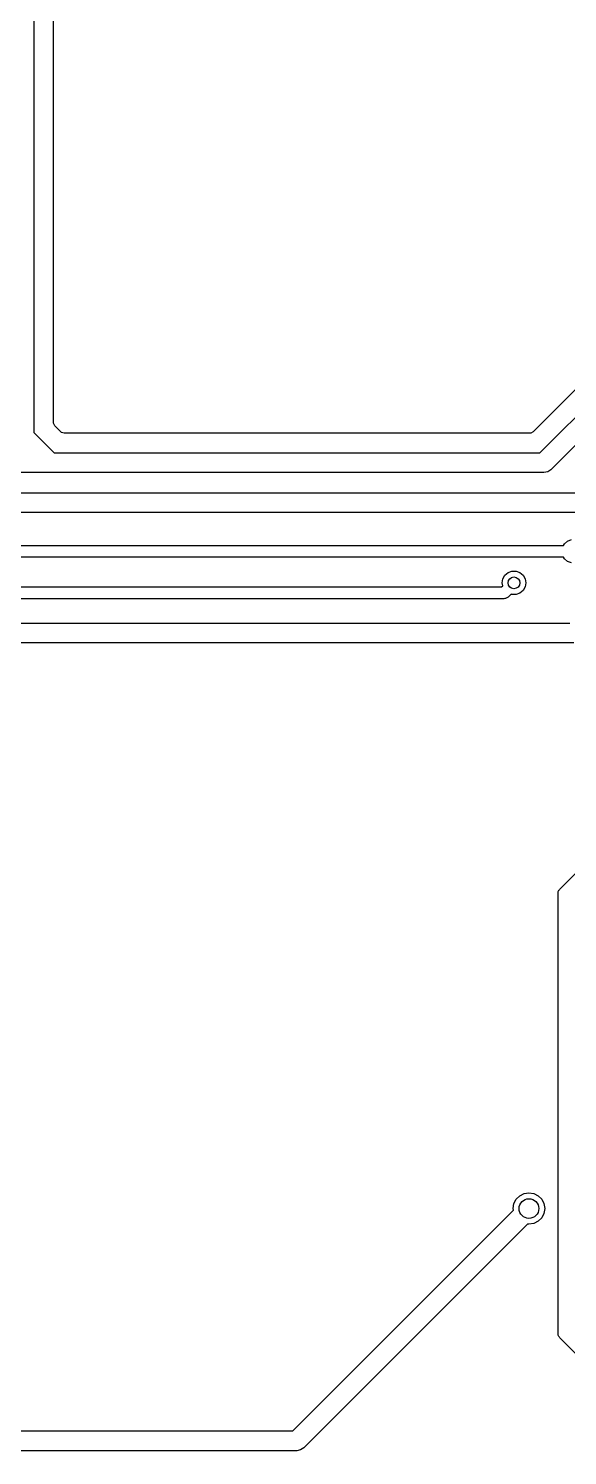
# Model space of a CAD drawing. Extents: x 3.96 to 7.44, y -5.28 to -1.66.
# Drawn here: x 5.845 to 6.384, y -4.062 to -2.636 of the extents above; entities that cross this region are included whole.
import ezdxf

# ---------------------------------------------------------------- set-up
doc = ezdxf.new("R2010")
doc.units = 0
doc.header["$MEASUREMENT"] = 0
doc.layers.add('BLACK', color=7, linetype='CONTINUOUS')

msp = doc.modelspace()

# ---------------------------------------------------------------- linework, layer by layer
at = {"layer": 'BLACK', "linetype": 'CONTINUOUS'}
for p, q in [((5.84984, -2.03), (5.84984, -3.03978)), ((5.86955, -3.0296), (5.86955, -2.03251)), ((6.4088, -2.97941), (6.34919, -3.03902)), ((6.35592, -3.06016), (6.42304, -2.99304)), ((6.43408, -3.00984), (6.36696, -3.07696)), ((5.86966, -3.03063), (5.86955, -3.0296)), ((5.87098, -3.03305), (5.86966, -3.03063)), ((5.87695, -3.03902), (5.87098, -3.03305)), ((5.84984, -3.03978), (5.87022, -3.06016)), ((5.87776, -3.03968), (5.87695, -3.03902)), ((5.8804, -3.04045), (5.87776, -3.03968)), ((6.34574, -3.04045), (5.8804, -3.04045)), ((6.34678, -3.04034), (6.34574, -3.04045)), ((6.34919, -3.03902), (6.34678, -3.04034)), ((5.87022, -3.06016), (6.35592, -3.06016)), ((6.36696, -3.07696), (6.36377, -3.07909)), ((5.86614, -3.07984), (5.57, -3.07984)), ((6.36, -3.07984), (5.86614, -3.07984)), ((5.86614, -3.07984), (5.86614, -3.07984)), ((5.86614, -3.07984), (5.86614, -3.07984)), ((6.36377, -3.07909), (6.36, -3.07984)), ((5.79875, -3.10016), (6.5, -3.10016)), ((6.49592, -3.11984), (5.80405, -3.11984)), ((6.38037, -3.15089), (6.38351, -3.14825)), ((6.38351, -3.14825), (6.38737, -3.14685)), ((5.32914, -3.15258), (6.3794, -3.15258)), ((6.3794, -3.16439), (5.3309, -3.16439)), ((6.3794, -3.15258), (6.38037, -3.15089)), ((6.38037, -3.16607), (6.3794, -3.16439)), ((6.32409, -3.17977), (6.32795, -3.17837)), ((6.32795, -3.17837), (6.33205, -3.17837)), ((6.33205, -3.17837), (6.33591, -3.17977)), ((6.38351, -3.16871), (6.38037, -3.16607)), ((6.38737, -3.17011), (6.38351, -3.16871)), ((6.31819, -3.19), (6.3189, -3.18596)), ((6.31871, -3.19294), (6.31819, -3.19)), ((6.3189, -3.18596), (6.32095, -3.18241)), ((6.32095, -3.18241), (6.32409, -3.17977)), ((6.33591, -3.17977), (6.33905, -3.18241)), ((6.33905, -3.18241), (6.3411, -3.18596)), ((6.3411, -3.18596), (6.34181, -3.19)), ((6.34181, -3.19), (6.3411, -3.19404)), ((5.33002, -3.19409), (6.31755, -3.19409)), ((6.32, -3.20591), (5.33002, -3.20591)), ((6.31755, -3.19409), (6.31871, -3.19294)), ((6.32075, -3.2057), (6.32, -3.20591)), ((6.32153, -3.2057), (6.32075, -3.2057)), ((6.3222, -3.20532), (6.32153, -3.2057)), ((6.32295, -3.20511), (6.3222, -3.20532)), ((6.3235, -3.20456), (6.32295, -3.20511)), ((6.32418, -3.20418), (6.3235, -3.20456)), ((6.32705, -3.2013), (6.32418, -3.20418)), ((6.32795, -3.20163), (6.32705, -3.2013)), ((6.33205, -3.20163), (6.32795, -3.20163)), ((6.33591, -3.20023), (6.33205, -3.20163)), ((6.33905, -3.19759), (6.33591, -3.20023)), ((6.3411, -3.19404), (6.33905, -3.19759)), ((5.75215, -3.23016), (6.38592, -3.23016)), ((6.39, -3.24984), (5.75215, -3.24984)), ((6.37582, -3.49582), (6.45105, -3.42059)), ((6.37409, -3.5), (6.3743, -3.49925)), ((6.37409, -3.94), (6.37409, -3.5)), ((6.3743, -3.49847), (6.37468, -3.4978)), ((6.3743, -3.49925), (6.3743, -3.49847)), ((6.37468, -3.4978), (6.37489, -3.49705)), ((6.37489, -3.49705), (6.37544, -3.4965)), ((6.37544, -3.4965), (6.37582, -3.49582)), ((6.33002, -3.81013), (6.33226, -3.80574)), ((6.33226, -3.80574), (6.33574, -3.80226)), ((6.33574, -3.80226), (6.34013, -3.80002)), ((6.34013, -3.80002), (6.345, -3.79925)), ((6.345, -3.79925), (6.34987, -3.80002)), ((6.34987, -3.80002), (6.35426, -3.80226)), ((6.35426, -3.80226), (6.35774, -3.80574)), ((6.35774, -3.80574), (6.35998, -3.81013)), ((6.10884, -4.03724), (6.3295, -3.81658)), ((6.32925, -3.815), (6.33002, -3.81013)), ((6.3295, -3.81658), (6.32925, -3.815)), ((6.35998, -3.81987), (6.35774, -3.82426)), ((6.35998, -3.81013), (6.36075, -3.815)), ((6.36075, -3.815), (6.35998, -3.81987)), ((6.34342, -3.8305), (6.11987, -4.05405)), ((6.345, -3.83075), (6.34342, -3.8305)), ((6.34987, -3.82998), (6.345, -3.83075)), ((6.35426, -3.82774), (6.34987, -3.82998)), ((6.35774, -3.82426), (6.35426, -3.82774)), ((6.3743, -3.94075), (6.37409, -3.94)), ((6.3743, -3.94153), (6.3743, -3.94075)), ((6.37468, -3.9422), (6.3743, -3.94153)), ((6.37489, -3.94295), (6.37468, -3.9422)), ((6.37544, -3.9435), (6.37489, -3.94295)), ((6.37582, -3.94418), (6.37544, -3.9435)), ((6.52582, -4.09418), (6.37582, -3.94418)), ((4.63585, -4.03724), (6.10884, -4.03724)), ((6.11291, -4.05693), (4.63177, -4.05693)), ((6.11668, -4.05618), (6.11291, -4.05693)), ((6.11987, -4.05405), (6.11668, -4.05618))]:
    msp.add_line(p, q, dxfattribs=at)
at = {"layer": 'BLACK'}
for centre, radius in [((6.33, -3.19), 0.00591), ((6.345, -3.815), 0.00984)]:
    msp.add_circle(centre, radius, dxfattribs=at)

doc.saveas('drawing.dxf')
